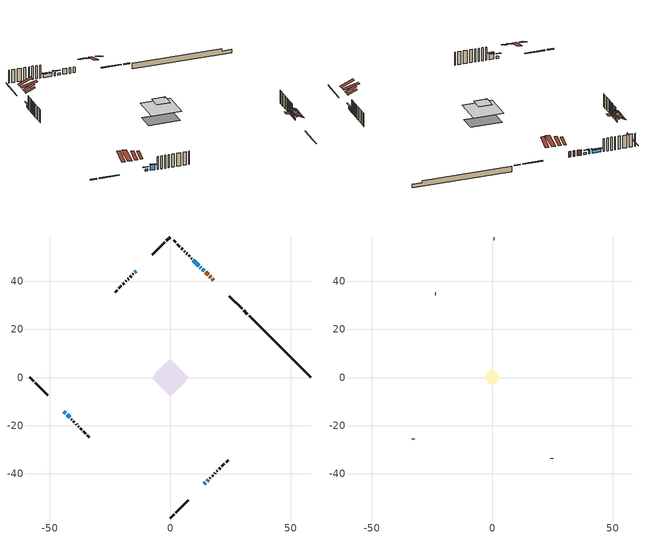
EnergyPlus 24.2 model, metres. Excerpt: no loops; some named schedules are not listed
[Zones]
conditioned space
 floor adiabatic (AdiabaticFloorConstruction): -7.77,0 0,7.77 7.77,0 0,-7.77 z3.2
 floor foundation (Slab1 construction): -6.41,1.77 -1.77,6.41 6.41,-1.77 1.77,-6.41 z-1.3
 wall outside (RimJoist1 construction): 0,-58.4 1.57,-56.83 / -58.4,0 -56.83,-1.57 / 0,58.4 -1.57,56.83 / 32.1,26.3 30.53,27.87 z0.76:1.06
 wall outside (RimJoist2 construction): 2.23,-56.18 7.47,-50.93 / -56.18,-2.23 -50.93,-7.47 / -2.23,56.18 -7.47,50.93 / 29.87,28.53 24.63,33.78 z0.76:1.06
 wall outside (AdiabaticWallConstruction 1): 17.9,40.51 17.45,40.95 / 16.8,41.61 16.42,41.99 / 15.76,42.64 14.73,43.67 z0.76:2.79
 wall outside (AdiabaticWallConstruction): 14.08,44.33 13.39,45.01 / -44.2,-14.2 -43.52,-14.89 z0.76:1.52; -14.2,44.2 -14.67,43.73 z0.76:1.42; -42.86,-15.54 -41.78,-16.62 z0.76:2.79; 12.74,45.67 12.52,45.88 / 11.86,46.54 9.63,48.77 z0.76:1.98; 14.2,-44.2 14.64,-43.77 z0.76:1.68; 15.29,-43.11 15.83,-42.57 z0.76:1.88
 wall outside (Wall1 construction): 16.49,-41.92 16.7,-41.7 / -41.13,-17.28 -40.91,-17.49 / -15.33,43.07 -15.54,42.86 / 8.98,49.43 8.76,49.64 z0.76:5.64
 wall outside (Wall2 construction): 17.36,-41.04 17.81,-40.59 / -40.25,-18.15 -39.8,-18.6 / -16.2,42.2 -16.65,41.75 / 8.11,50.3 7.66,50.75 z0.76:5.64
 wall outside (Wall3 construction): 18.47,-39.94 18.75,-39.65 / -39.15,-19.26 -38.86,-19.54 / -17.31,41.1 -17.59,40.81 / 7,51.4 6.71,51.69 z0.76:5.64
 wall outside (Wall4 construction): 19.41,-38.99 19.63,-38.77 / -38.2,-20.2 -37.98,-20.42 / -18.25,40.15 -18.47,39.93 / 6.06,52.35 5.83,52.57 z0.76:5.64
 wall outside (Wall5 construction): 20.29,-38.12 20.85,-37.55 / -37.32,-21.08 -36.76,-21.64 / -19.13,39.27 -19.7,38.71 / 5.18,53.23 4.61,53.79 z0.76:5.64
 wall outside (Wall6 construction): 21.51,-36.89 22.55,-35.85 / -36.1,-22.3 -35.06,-23.34 / -20.35,38.05 -21.39,37.01 / 3.95,54.45 2.92,55.49 z0.76:5.64
 wall outside (Wall7 construction): 23.21,-35.2 24.02,-34.38 / -34.41,-24 -33.59,-24.81 / -22.05,36.36 -22.87,35.54 / 2.26,56.14 1.44,56.96 z0.76:5.64
 wall foundation (FoundationWall1 construction): 32.76,25.65,-1.3 32.76,25.65,0.76 55.84,2.56,0.76 55.84,2.56,-0.05 58.4,0,-0.05 58.4,0,-1.3
 window (WindowConstruction): 14.08,44.33 13.39,45.01 z0.76:1.52
 window (WindowConstruction 1): -44.2,-14.2 -43.52,-14.89 z0.76:1.52
 window (WindowConstruction 2): -14.2,44.2 -14.67,43.73 z0.76:1.42
 window (WindowConstruction 3): -42.86,-15.54 -41.78,-16.62 z0.76:2.79
 window (WindowConstruction 6): 12.74,45.67 12.52,45.88 z0.76:1.98
 window (WindowConstruction 7): 14.2,-44.2 14.64,-43.77 z0.76:1.67
 window (WindowConstruction 4): 11.86,46.54 9.63,48.77 z0.76:1.98
 window (WindowConstruction 5): 15.29,-43.11 15.83,-42.57 z0.76:1.88
 door (Door): 17.9,40.51 17.45,40.95 z0.76:2.79
 door (Door 1): 16.79,41.61 16.42,41.99 z0.76:2.79
 door (Door 2): 15.76,42.64 14.73,43.67 z0.76:2.79
 ceiling adiabatic (AdiabaticFloorConstruction): 0,-7.77 7.77,0 0,7.77 -7.77,0 z3.2
 roof outside (Roof4 construction): 12.22,-46.19,5.64 9.4,-43.37,7.29 8.64,-44.14,7.29 11.45,-46.95,5.64; -46.19,-12.22,5.64 -43.37,-9.4,7.29 -44.14,-8.64,7.29 -46.95,-11.45,5.64; -12.22,46.19,5.64 -9.4,43.37,7.29 -8.64,44.14,7.29 -11.45,46.95,5.64; 19.88,38.52,5.64 17.07,35.71,7.29 17.83,34.95,7.29 20.64,37.76,5.64
 roof outside (Roof5 construction): 13.55,-44.86,5.64 11.06,-42.37,7.1 10.39,-43.04,7.1 12.87,-45.53,5.64; -44.86,-13.55,5.64 -42.37,-11.06,7.1 -43.04,-10.39,7.1 -45.53,-12.87,5.64; -13.55,44.86,5.64 -11.06,42.37,7.1 -10.39,43.04,7.1 -12.87,45.53,5.64; 18.55,39.85,5.64 16.06,37.36,7.1 16.74,36.69,7.1 19.23,39.18,5.64
attic - vented
 floor to conditioned space (Floor1 construction Reversed): -3.54,0 0,3.54 3.54,0 0,-3.54 z5.64
 floor to conditioned space (Floor2 construction Reversed): -2.64,0 0,2.64 2.64,0 0,-2.64 z5.64
 floor to conditioned space (Floor3 construction Reversed): -3.39,0 0,3.39 3.39,0 0,-3.39 z5.64
 wall outside (Wall8 construction): 24.68,-33.72 24.81,-33.59 / -32.93,-25.47 -32.8,-25.6 / -23.52,34.88 -23.65,34.75 / 0.78,57.62 0.66,57.75 z0.76:5.64
 roof outside (Roof1 construction): 9.05,-49.35,5.64 5.65,-45.95,7.64 4.73,-46.87,7.64 8.13,-50.28,5.64; -49.35,-9.05,5.64 -45.95,-5.65,7.64 -46.87,-4.73,7.64 -50.28,-8.13,5.64; -9.05,49.35,5.64 -5.65,45.95,7.64 -4.73,46.87,7.64 -8.13,50.28,5.64; 23.05,35.35,5.64 19.65,31.95,7.64 20.57,31.03,7.64 23.97,34.43,5.64
 roof outside (Roof2 construction): 10.8,-47.61,5.64 6.56,-43.37,7.13 5.47,-44.46,7.13 9.71,-48.7,5.64; -47.61,-10.8,5.64 -43.37,-6.56,7.13 -44.46,-5.47,7.13 -48.7,-9.71,5.64; -10.8,47.61,5.64 -6.56,43.37,7.13 -5.47,44.46,7.13 -9.71,48.7,5.64; 21.3,37.1,5.64 17.07,32.87,7.13 18.16,31.78,7.13 22.39,36.01,5.64
shading: 12.75,45.66 14.72,43.68 14.93,43.9 12.96,45.87 z2.43; -42.87,-15.53 -44.84,-13.56 -45.06,-13.77 -43.08,-15.74 z2.43; -15.32,43.09 -13.56,44.84 -13.77,45.06 -15.53,43.3 z2.33; -41.57,-16.83 -43.07,-15.33 -43.5,-15.76 -42,-17.26 z3.09; 12.09,46.31 13.17,45.24 13.38,45.45 12.3,46.53 z2.59; 15.28,-43.12 13.56,-44.84 13.77,-45.06 15.49,-43.34 z2.59; 9.42,48.98 12.07,46.33 12.29,46.54 9.63,49.19 z2.28; 16.26,-42.14 14.86,-43.54 15.07,-43.75 16.47,-42.35 z2.49
[Building]
Building 1: Terrain=Suburbs
[Site:Location]
Yarmouth AP_NS: Latitude {deg}=43.83; Longitude {deg}=-66.09; Time Zone {hr}=-4; Elevation {m}=43; Keep Site Location Information=Yes
[Site:GroundTemperature:Shallow]
4.08235, 2.59375, 2.47453, 3.18095, 6.01682, 8.83948, 11.2866, 12.8368, 12.9685, 11.7076, 9.32295, 6.58688
[Site:WaterMainsTemperature]
Calculation Method=Schedule; Temperature Schedule=mains temperature schedule
[Material] Roughness=Rough; Thermal Absorptance=0.9
Name | Thickness {m} | Conductivity {W/m-K} | Density {kg/m3} | Specific Heat {J/kg-K} | Solar Absorptance | Visible Absorptance
asphalt or fiberglass shingles | 0.00635 | 0.162714 | 1121.4 | 1465.45 | 0.4 | 0.4
ceiling loosefill ins | 0.0846667 | 0.0480833 | 16.02 | 1046.75 | 0.7 | 0.7
ceiling loosefill ins 1 | 0.254 | 0.0480833 | 16.02 | 1046.75 | 0.7 | 0.7
ceiling stud and cavity | 0.1397 | 0.0937792 | 65.682 | 1177.47 | 0.7 | 0.7
ceiling stud and cavity 1 | 0.1397 | 0.100938 | 65.682 | 1177.47 | 0.7 | 0.7
ceiling stud and cavity 2 | 0.1397 | 0.367297 | 65.682 | 1177.47 | 0.7 | 0.7
concrete 4.0 in. | 0.1016 | 1.803125 | 2242.8 | 837.4 | 0.7 | 0.7
concrete 8.0 in. | 0.2032 | 1.803125 | 2242.8 | 837.4 | 0.7 | 0.7
door material | 0.04445 | 0.188738 | 512.64 | 1214.23 | 0.7 | 0.7
door material 1 | 0.04445 | 0.053851 | 512.64 | 1214.23 | 0.7 | 0.7
door material 2 | 0.04445 | 0.20624 | 512.64 | 1214.23 | 0.7 | 0.7
floor covering | 0.0127 | 0.0433444 | 54.468 | 1339.84 | 0.6 | 0.6
floor rigid ins; wall rigid ins 1 | 0.512978 | 0.029427 | 32.04 | 1214.23 | 0.7 | 0.7
floor stud and cavity | 0.1397 | 1.75129 | 37.0049 | 1207.88 | 0.7 | 0.7
furniture material conditioned space 1 | 0.1524 | 0.115458 | 640.8 | 1214.23 | 0.6 | 0.6
gypsum board | 0.0127 | 0.160291 | 801 | 837.4 | 0.6 | 0.6
osb sheathing 0.5 in. | 0.0127 | 0.115458 | 512.64 | 1214.23 | 0.7 | 0.7
osb sheathing 0.75 in. | 0.01905 | 0.115458 | 512.64 | 1214.23 | 0.7 | 0.7
osb sheathing 2.0 in. | 0.0508 | 0.115458 | 512.64 | 1214.23 | 0.7 | 0.7
rim joist stud and cavity | 0.0508 | 0.126838 | 50.32683 | 1063.81 | 0.6 | 0.6
rim joist stud and cavity 1 | 0.0508 | 0.433314 | 125.044 | 1163.47 | 0.6 | 0.6
roof stud and cavity | 0.2032 | 0.11639 | 78.34581 | 1123.46 | 0.7 | 0.7
roof stud and cavity 1 | 0.2032 | 0.122571 | 78.34581 | 1123.46 | 0.7 | 0.7
wall rigid ins | 0.051816 | 0.029427 | 32.04 | 1214.23 | 0.7 | 0.7
wall stud and cavity | 0.1397 | 0.404804 | 139.0536 | 1170.24 | 0.7 | 0.7
wall stud and cavity 1 | 0.1397 | 0.086614 | 139.0536 | 1170.24 | 0.7 | 0.7
wall stud and cavity 2 | 0.1397 | 0.0994217 | 139.0536 | 1170.24 | 0.7 | 0.7
wall stud and cavity 3 | 0.1397 | 0.369029 | 139.0536 | 1170.24 | 0.7 | 0.7
wall stud and cavity 4 | 0.1397 | 0.0787868 | 139.0536 | 1170.24 | 0.7 | 0.7
wall stud and cavity 5 | 0.1397 | 0.177891 | 139.0536 | 1170.24 | 0.7 | 0.7
wall stud and cavity 6 | 0.1397 | 0.0957038 | 139.0536 | 1170.24 | 0.7 | 0.7
wall stud and cavity 7 | 0.0889 | 6.1454 | 50.32683 | 1063.81 | 0.6 | 0.6
wall stud and cavity 8 | 0.0889 | 0.380278 | 52.3479 | 1209.89 | 0.7 | 0.7
wall stud and cavity 9 | 0.0889 | 0.391764 | 83.0341 | 1211.67 | 0.7 | 0.7
wood siding | 0.0254 | 0.102417 | 544.68 | 1172.36 | 0.4 | 0.4
wood siding 1 | 0.00254 | 0.102417 | 544.68 | 1172.36 | 0.4 | 0.4
wood siding 2; wood siding 3; wood siding 4 | 0.0254 | 0.102417 | 544.68 | 1172.36 | 0.7 | 0.7
[WindowMaterial:SimpleGlazingSystem]
Name | U-Factor {W/m2-K} | Solar Heat Gain Coefficient
WindowMaterial | 2.77484 | 0.54
WindowMaterial 1 | 2.76291 | 0.48
WindowMaterial 2 | 2.82878 | 0.58
WindowMaterial 3 | 2.78279 | 0.68
WindowMaterial 4 | 2.77711 | 0.55
WindowMaterial 5 | 3.063281 | 0.53
WindowMaterial 6 | 3.0383 | 0.46
[Construction]
AdiabaticFloorConstruction: floor stud and cavity, floor rigid ins, osb sheathing 0.75 in., floor covering
AdiabaticWallConstruction: wood siding 3, wall rigid ins 1, wall stud and cavity 8, gypsum board
AdiabaticWallConstruction 1: wood siding 4, wall rigid ins 1, wall stud and cavity 8, gypsum board
Door: door material
Door 1: door material 1
Door 2: door material 2
Floor1 construction Reversed: gypsum board, ceiling stud and cavity, ceiling loosefill ins
Floor2 construction Reversed: gypsum board, ceiling stud and cavity 1, ceiling loosefill ins
Floor3 construction Reversed: gypsum board, ceiling stud and cavity 2, ceiling loosefill ins 1
FoundationWall1 construction: concrete 8.0 in.
furniture construction conditioned space 1: furniture material conditioned space 1
PartitionWallConstruction: gypsum board, wall stud and cavity 9, gypsum board
RimJoist1 construction: wood siding 2, rim joist stud and cavity
RimJoist2 construction: wood siding 2, osb sheathing 2.0 in., rim joist stud and cavity 1
Roof1 construction; Roof2 construction: asphalt or fiberglass shingles
Roof4 construction: asphalt or fiberglass shingles, osb sheathing 0.75 in., roof stud and cavity, gypsum board
Roof5 construction: asphalt or fiberglass shingles, osb sheathing 0.75 in., roof stud and cavity 1, gypsum board
Slab1 construction: concrete 4.0 in.
Wall1 construction: wood siding, osb sheathing 0.5 in., wall stud and cavity, gypsum board
Wall2 construction: wood siding, osb sheathing 0.5 in., wall stud and cavity 1, gypsum board
Wall3 construction: wood siding, osb sheathing 0.5 in., wall stud and cavity 2, gypsum board
Wall4 construction: wood siding, osb sheathing 0.5 in., wall stud and cavity 3, gypsum board
Wall5 construction: wood siding, osb sheathing 0.5 in., wall stud and cavity 4, gypsum board
Wall6 construction: wood siding, wall rigid ins, osb sheathing 0.5 in., wall stud and cavity 5, gypsum board
Wall7 construction: wood siding, osb sheathing 0.5 in., wall stud and cavity 6, gypsum board
Wall8 construction: wood siding 1, wall stud and cavity 7
WindowConstruction; WindowConstruction 1: WindowMaterial
WindowConstruction 2: WindowMaterial 1
WindowConstruction 3: WindowMaterial 2
WindowConstruction 4: WindowMaterial 3
WindowConstruction 5: WindowMaterial 4
WindowConstruction 6: WindowMaterial 5
WindowConstruction 7: WindowMaterial 6
[Zone] Multiplier=1; Part of Total Floor Area=Yes
Name | Volume {m3}
attic - vented | 25.7609
conditioned space | 414.9
[Space]
Name | Zone | Volume {m3}
attic - vented 1 | attic - vented | 25.7609
conditioned space 1 | conditioned space | 414.9
[ZoneInfiltration:EffectiveLeakageArea]
infil attic - vented 1: Zone or Space=attic - vented 1; Schedule=Always On Discrete; Effective Air Leakage Area {cm2}=2256.36; Stack Coefficient=0.000478534; Wind Coefficient=1.47801e-05
[ZoneMixing]
whole house fan mix: Zone or Space=attic - vented; Schedule=Always On Continuous; Design Flow Rate Calculation Method=Flow/Zone; Design Flow Rate {m3/s}=0; Source Zone or Space=conditioned space
[SurfaceProperty:ExposedFoundationPerimeter]
Slab1: Exposed Perimeter Calculation Method=TotalExposedPerimeter; Total Exposed Perimeter {m}=36.271
[InternalMass] Zone or ZoneList=conditioned space; Space or SpaceList=conditioned space 1
Name | Construction | Surface Area {m2}
furniture mass conditioned space 1 | furniture construction conditioned space 1 | 78.6402
partition wall mass | PartitionWallConstruction | 196.6
[Lights]
interior lighting: Zone or ZoneList or Space or SpaceList=conditioned space 1; Schedule=interior lighting schedule; Design Level Calculation Method=LightingLevel; Lighting Level {W}=343.2; Return Air Fraction=0; Fraction Radiant=0.6; Fraction Visible=0.2; Fraction Replaceable=1
[People]
occupants: Zone or ZoneList or Space or SpaceList=conditioned space 1; Number of People Schedule=occupants schedule; Number of People Calculation Method=People; Number of People=3; Fraction Radiant=0.314171; Sensible Heat Fraction=0.56303; Activity Level Schedule=occupants activity schedule; Carbon Dioxide Generation Rate {m3/s-W}=0; Enable ASHRAE 55 Comfort Warnings=No; Mean Radiant Temperature Calculation Type=EnclosureAveraged
[ElectricEquipment] Zone or ZoneList or Space or SpaceList=conditioned space 1; Design Level Calculation Method=EquipmentLevel
Name | Schedule | Design Level {W} | Fraction Latent | Fraction Radiant | Fraction Lost
clothes dryer | clothes dryer schedule | 140.772 | 0.015 | 0.081 | 0.85
clothes washer | clothes washer schedule | 32.1985 | 0.03 | 0.162 | 0.7
cooking range | cooking range schedule | 215.147 | 0.08 | 0.432 | 0.2
dishwasher | dishwasher schedule | 66.8632 | 0.3 | 0.18 | 0.4
fridge | fridge schedule | 72.9452 | 0 | 0.6 | 0
mech vent bath fan 0 | mech vent bath fan 0 schedule | 50.2 | 0 | 0 | 1
mech vent house fan | mech vent house fan schedule | 0 | 0 | 0 | 1
mech vent house fan cfis | mech vent house fan cfis schedule | 0 | 0 | 0 | 0
mech vent range fan 0 | mech vent range fan 0 schedule | 57 | 0 | 0 | 1
misc plug loads | misc plug loads schedule | 494.7 | 0.045 | 0.513 | 0.1
whole house fan | Always On Discrete | 0 | 0 | 0 | 1
[OtherEquipment] Zone or ZoneList or Space or SpaceList=conditioned space 1; Design Level Calculation Method=EquipmentLevel
Name | Fuel Type | Schedule | Design Level {W} | Fraction Latent | Fraction Radiant | Fraction Lost
clothes dryer 1 | Electricity | clothes dryer schedule | 0 | 0.015 | 0.081 | 0.85
cooking range 1 | Electricity | cooking range schedule | 0 | 0.08 | 0.432 | 0.2
general water use latent | None | general water use schedule | 62.594 | 1 | 0 | 0
general water use sensible | None | general water use schedule | -61.6891 | 0 | 0.6 | 0
mech vent house fan latent load | None | Always On Discrete | 0 | 1 | 0 | 0
mech vent house fan sensible load | None | Always On Discrete | 0 | 0 | 0 | 0
water heater energy adjustment1 | FuelOilNo2 | Always On Discrete | 0.01 | 0 | 0 | 1
[ZoneInfiltration:DesignFlowRate] Zone or ZoneList or Space or SpaceList=conditioned space 1; Schedule=Always On Discrete; Design Flow Rate Calculation Method=Flow/Zone; Design Flow Rate {m3/s}=0
infil flow; natural vent flow; whole house fan flow
[Foundation:Kiva]
Foundation Kiva 1: Initial Indoor Air Temperature {C}=18; Wall Height Above Grade {m}=0.759988; Wall Depth Below Slab {m}=0.2032
[Foundation:Kiva:Settings]
Soil Conductivity {W/m-K}=0.849921; Soil Density {kg/m3}=1842.3; Soil Specific Heat {J/kg-K}=418.7; Ground Solar Absorptivity=0.9; Ground Thermal Absorptivity=0.9; Ground Surface Roughness {m}=0.03; Far-Field Width {m}=40; Deep-Ground Boundary Condition=ZeroFlux; Deep-Ground Depth {m}=40; Minimum Cell Dimension {m}=0.2; Maximum Cell Growth Coefficient=3; Simulation Timestep=Timestep
[Exterior:Lights]
exterior lighting: Schedule=exterior lighting schedule; Design Level {W}=75.6
[Schedule:Constant]
Name | Hourly Value
Always On Continuous; mech vent house fan schedule; mech vent house fan cfis schedule; Always On Discrete | 1
occupants activity schedule | 117.228
fridge schedule | 0
[Schedule:Week:Daily]
interior lighting schedule Week Rule - Jan1-Jan27: interior lighting schedule day, interior lighting schedule day, interior lighting schedule day, interior lighting schedule day, interior lighting schedule day, interior lighting schedule day, interior lighting schedule day, interior lighting schedule default day, interior lighting schedule default day, interior lighting schedule default day, interior lighting schedule default day, interior lighting schedule default day
interior lighting schedule Week Rule - Jan28-Feb3: interior lighting schedule day, interior lighting schedule day, interior lighting schedule day, interior lighting schedule day, interior lighting schedule day 1, interior lighting schedule day 1, interior lighting schedule day 1, interior lighting schedule default day, interior lighting schedule default day, interior lighting schedule default day, interior lighting schedule default day, interior lighting schedule default day
interior lighting schedule Week Rule - Feb4-Feb24: interior lighting schedule day 1, interior lighting schedule day 1, interior lighting schedule day 1, interior lighting schedule day 1, interior lighting schedule day 1, interior lighting schedule day 1, interior lighting schedule day 1, interior lighting schedule default day, interior lighting schedule default day, interior lighting schedule default day, interior lighting schedule default day, interior lighting schedule default day
interior lighting schedule Week Rule - Feb25-Mar3: interior lighting schedule day 1, interior lighting schedule day 1, interior lighting schedule day 1, interior lighting schedule day 1, interior lighting schedule day 2, interior lighting schedule day 2, interior lighting schedule day 2, interior lighting schedule default day, interior lighting schedule default day, interior lighting schedule default day, interior lighting schedule default day, interior lighting schedule default day
interior lighting schedule Week Rule - Mar4-Mar31: interior lighting schedule day 2, interior lighting schedule day 2, interior lighting schedule day 2, interior lighting schedule day 2, interior lighting schedule day 2, interior lighting schedule day 2, interior lighting schedule day 2, interior lighting schedule default day, interior lighting schedule default day, interior lighting schedule default day, interior lighting schedule default day, interior lighting schedule default day
interior lighting schedule Week Rule - Apr1-Apr28: interior lighting schedule day 3, interior lighting schedule day 3, interior lighting schedule day 3, interior lighting schedule day 3, interior lighting schedule day 3, interior lighting schedule day 3, interior lighting schedule day 3, interior lighting schedule default day, interior lighting schedule default day, interior lighting schedule default day, interior lighting schedule default day, interior lighting schedule default day
interior lighting schedule Week Rule - Apr29-May5: interior lighting schedule day 3, interior lighting schedule day 3, interior lighting schedule day 4, interior lighting schedule day 4, interior lighting schedule day 4, interior lighting schedule day 4, interior lighting schedule day 4, interior lighting schedule default day, interior lighting schedule default day, interior lighting schedule default day, interior lighting schedule default day, interior lighting schedule default day
interior lighting schedule Week Rule - May6-May26: interior lighting schedule day 4, interior lighting schedule day 4, interior lighting schedule day 4, interior lighting schedule day 4, interior lighting schedule day 4, interior lighting schedule day 4, interior lighting schedule day 4, interior lighting schedule default day, interior lighting schedule default day, interior lighting schedule default day, interior lighting schedule default day, interior lighting schedule default day
interior lighting schedule Week Rule - May27-Jun2: interior lighting schedule day 4, interior lighting schedule day 4, interior lighting schedule day 4, interior lighting schedule day 4, interior lighting schedule day 4, interior lighting schedule day 5, interior lighting schedule day 5, interior lighting schedule default day, interior lighting schedule default day, interior lighting schedule default day, interior lighting schedule default day, interior lighting schedule default day
interior lighting schedule Week Rule - Jun3-Jun30: interior lighting schedule day 5, interior lighting schedule day 5, interior lighting schedule day 5, interior lighting schedule day 5, interior lighting schedule day 5, interior lighting schedule day 5, interior lighting schedule day 5, interior lighting schedule default day, interior lighting schedule default day, interior lighting schedule default day, interior lighting schedule default day, interior lighting schedule default day
interior lighting schedule Week Rule - Jul1-Jul28: interior lighting schedule day 6, interior lighting schedule day 6, interior lighting schedule day 6, interior lighting schedule day 6, interior lighting schedule day 6, interior lighting schedule day 6, interior lighting schedule day 6, interior lighting schedule default day, interior lighting schedule default day, interior lighting schedule default day, interior lighting schedule default day, interior lighting schedule default day
interior lighting schedule Week Rule - Jul29-Aug4: interior lighting schedule day 6, interior lighting schedule day 6, interior lighting schedule day 6, interior lighting schedule day 7, interior lighting schedule day 7, interior lighting schedule day 7, interior lighting schedule day 7, interior lighting schedule default day, interior lighting schedule default day, interior lighting schedule default day, interior lighting schedule default day, interior lighting schedule default day
interior lighting schedule Week Rule - Aug5-Aug25: interior lighting schedule day 7, interior lighting schedule day 7, interior lighting schedule day 7, interior lighting schedule day 7, interior lighting schedule day 7, interior lighting schedule day 7, interior lighting schedule day 7, interior lighting schedule default day, interior lighting schedule default day, interior lighting schedule default day, interior lighting schedule default day, interior lighting schedule default day
interior lighting schedule Week Rule - Aug26-Sep1: interior lighting schedule day 7, interior lighting schedule day 7, interior lighting schedule day 7, interior lighting schedule day 7, interior lighting schedule day 7, interior lighting schedule day 7, interior lighting schedule day 8, interior lighting schedule default day, interior lighting schedule default day, interior lighting schedule default day, interior lighting schedule default day, interior lighting schedule default day
interior lighting schedule Week Rule - Sep2-Sep29: interior lighting schedule day 8, interior lighting schedule day 8, interior lighting schedule day 8, interior lighting schedule day 8, interior lighting schedule day 8, interior lighting schedule day 8, interior lighting schedule day 8, interior lighting schedule default day, interior lighting schedule default day, interior lighting schedule default day, interior lighting schedule default day, interior lighting schedule default day
interior lighting schedule Week Rule - Sep30-Oct6: interior lighting schedule day 8, interior lighting schedule day 9, interior lighting schedule day 9, interior lighting schedule day 9, interior lighting schedule day 9, interior lighting schedule day 9, interior lighting schedule day 9, interior lighting schedule default day, interior lighting schedule default day, interior lighting schedule default day, interior lighting schedule default day, interior lighting schedule default day
interior lighting schedule Week Rule - Oct7-Oct27: interior lighting schedule day 9, interior lighting schedule day 9, interior lighting schedule day 9, interior lighting schedule day 9, interior lighting schedule day 9, interior lighting schedule day 9, interior lighting schedule day 9, interior lighting schedule default day, interior lighting schedule default day, interior lighting schedule default day, interior lighting schedule default day, interior lighting schedule default day
interior lighting schedule Week Rule - Oct28-Nov3: interior lighting schedule day 9, interior lighting schedule day 9, interior lighting schedule day 9, interior lighting schedule day 9, interior lighting schedule day 10, interior lighting schedule day 10, interior lighting schedule day 10, interior lighting schedule default day, interior lighting schedule default day, interior lighting schedule default day, interior lighting schedule default day, interior lighting schedule default day
interior lighting schedule Week Rule - Nov4-Nov24: interior lighting schedule day 10, interior lighting schedule day 10, interior lighting schedule day 10, interior lighting schedule day 10, interior lighting schedule day 10, interior lighting schedule day 10, interior lighting schedule day 10, interior lighting schedule default day, interior lighting schedule default day, interior lighting schedule default day, interior lighting schedule default day, interior lighting schedule default day
interior lighting schedule Week Rule - Nov25-Dec1: interior lighting schedule day 10, interior lighting schedule day 10, interior lighting schedule day 10, interior lighting schedule day 10, interior lighting schedule day 10, interior lighting schedule day 10, interior lighting schedule day 11, interior lighting schedule default day, interior lighting schedule default day, interior lighting schedule default day, interior lighting schedule default day, interior lighting schedule default day
interior lighting schedule Week Rule - Dec2-Dec31: interior lighting schedule day 11, interior lighting schedule day 11, interior lighting schedule day 11, interior lighting schedule day 11, interior lighting schedule day 11, interior lighting schedule day 11, interior lighting schedule day 11, interior lighting schedule default day, interior lighting schedule default day, interior lighting schedule default day, interior lighting schedule default day, interior lighting schedule default day
occupants schedule Week Rule - Jan1-Dec31: occupants schedule day, occupants schedule day, occupants schedule day, occupants schedule day, occupants schedule day, occupants schedule day, occupants schedule day, occupants schedule default day, occupants schedule default day, occupants schedule default day, occupants schedule default day, occupants schedule default day
clothes dryer schedule Week Rule - Jan1-Dec31: clothes dryer schedule day, clothes dryer schedule day, clothes dryer schedule day, clothes dryer schedule day, clothes dryer schedule day, clothes dryer schedule day, clothes dryer schedule day, clothes dryer schedule default day, clothes dryer schedule default day, clothes dryer schedule default day, clothes dryer schedule default day, clothes dryer schedule default day
clothes washer schedule Week Rule - Jan1-Dec31: clothes washer schedule day, clothes washer schedule day, clothes washer schedule day, clothes washer schedule day, clothes washer schedule day, clothes washer schedule day, clothes washer schedule day, clothes washer schedule default day, clothes washer schedule default day, clothes washer schedule default day, clothes washer schedule default day, clothes washer schedule default day
cooking range schedule Week Rule - Jan1-Dec31: cooking range schedule day, cooking range schedule day, cooking range schedule day, cooking range schedule day, cooking range schedule day, cooking range schedule day, cooking range schedule day, cooking range schedule default day, cooking range schedule default day, cooking range schedule default day, cooking range schedule default day, cooking range schedule default day
dishwasher schedule Week Rule - Jan1-Dec31: dishwasher schedule day, dishwasher schedule day, dishwasher schedule day, dishwasher schedule day, dishwasher schedule day, dishwasher schedule day, dishwasher schedule day, dishwasher schedule default day, dishwasher schedule default day, dishwasher schedule default day, dishwasher schedule default day, dishwasher schedule default day
mech vent bath fan 0 schedule Week Rule - Jan1-Dec31: mech vent bath fan 0 schedule day, mech vent bath fan 0 schedule day, mech vent bath fan 0 schedule day, mech vent bath fan 0 schedule day, mech vent bath fan 0 schedule day, mech vent bath fan 0 schedule day, mech vent bath fan 0 schedule day, mech vent bath fan 0 schedule default day, mech vent bath fan 0 schedule default day, mech vent bath fan 0 schedule default day, mech vent bath fan 0 schedule default day, mech vent bath fan 0 schedule default day
mech vent range fan 0 schedule Week Rule - Jan1-Dec31: mech vent range fan 0 schedule day, mech vent range fan 0 schedule day, mech vent range fan 0 schedule day, mech vent range fan 0 schedule day, mech vent range fan 0 schedule day, mech vent range fan 0 schedule day, mech vent range fan 0 schedule day, mech vent range fan 0 schedule default day, mech vent range fan 0 schedule default day, mech vent range fan 0 schedule default day, mech vent range fan 0 schedule default day, mech vent range fan 0 schedule default day
misc plug loads schedule Week Rule - Jan1-Dec31: misc plug loads schedule day, misc plug loads schedule day, misc plug loads schedule day, misc plug loads schedule day, misc plug loads schedule day, misc plug loads schedule day, misc plug loads schedule day, misc plug loads schedule default day, misc plug loads schedule default day, misc plug loads schedule default day, misc plug loads schedule default day, misc plug loads schedule default day
general water use schedule Week Rule - Jan1-Dec31: general water use schedule day, general water use schedule day, general water use schedule day, general water use schedule day, general water use schedule day, general water use schedule day, general water use schedule day, general water use schedule default day, general water use schedule default day, general water use schedule default day, general water use schedule default day, general water use schedule default day
exterior lighting schedule Week Rule - Jan1-Jan27: exterior lighting schedule day, exterior lighting schedule day, exterior lighting schedule day, exterior lighting schedule day, exterior lighting schedule day, exterior lighting schedule day, exterior lighting schedule day, exterior lighting schedule default day, exterior lighting schedule default day, exterior lighting schedule default day, exterior lighting schedule default day, exterior lighting schedule default day
exterior lighting schedule Week Rule - Jan28-Feb3: exterior lighting schedule day, exterior lighting schedule day, exterior lighting schedule day, exterior lighting schedule day, exterior lighting schedule day 1, exterior lighting schedule day 1, exterior lighting schedule day 1, exterior lighting schedule default day, exterior lighting schedule default day, exterior lighting schedule default day, exterior lighting schedule default day, exterior lighting schedule default day
exterior lighting schedule Week Rule - Feb4-Feb24: exterior lighting schedule day 1, exterior lighting schedule day 1, exterior lighting schedule day 1, exterior lighting schedule day 1, exterior lighting schedule day 1, exterior lighting schedule day 1, exterior lighting schedule day 1, exterior lighting schedule default day, exterior lighting schedule default day, exterior lighting schedule default day, exterior lighting schedule default day, exterior lighting schedule default day
exterior lighting schedule Week Rule - Feb25-Mar3: exterior lighting schedule day 1, exterior lighting schedule day 1, exterior lighting schedule day 1, exterior lighting schedule day 1, exterior lighting schedule day 2, exterior lighting schedule day 2, exterior lighting schedule day 2, exterior lighting schedule default day, exterior lighting schedule default day, exterior lighting schedule default day, exterior lighting schedule default day, exterior lighting schedule default day
exterior lighting schedule Week Rule - Mar4-Mar31: exterior lighting schedule day 2, exterior lighting schedule day 2, exterior lighting schedule day 2, exterior lighting schedule day 2, exterior lighting schedule day 2, exterior lighting schedule day 2, exterior lighting schedule day 2, exterior lighting schedule default day, exterior lighting schedule default day, exterior lighting schedule default day, exterior lighting schedule default day, exterior lighting schedule default day
exterior lighting schedule Week Rule - Apr1-Apr28: exterior lighting schedule day 3, exterior lighting schedule day 3, exterior lighting schedule day 3, exterior lighting schedule day 3, exterior lighting schedule day 3, exterior lighting schedule day 3, exterior lighting schedule day 3, exterior lighting schedule default day, exterior lighting schedule default day, exterior lighting schedule default day, exterior lighting schedule default day, exterior lighting schedule default day
exterior lighting schedule Week Rule - Apr29-May5: exterior lighting schedule day 3, exterior lighting schedule day 3, exterior lighting schedule day 4, exterior lighting schedule day 4, exterior lighting schedule day 4, exterior lighting schedule day 4, exterior lighting schedule day 4, exterior lighting schedule default day, exterior lighting schedule default day, exterior lighting schedule default day, exterior lighting schedule default day, exterior lighting schedule default day
exterior lighting schedule Week Rule - May6-May26: exterior lighting schedule day 4, exterior lighting schedule day 4, exterior lighting schedule day 4, exterior lighting schedule day 4, exterior lighting schedule day 4, exterior lighting schedule day 4, exterior lighting schedule day 4, exterior lighting schedule default day, exterior lighting schedule default day, exterior lighting schedule default day, exterior lighting schedule default day, exterior lighting schedule default day
exterior lighting schedule Week Rule - May27-Jun2: exterior lighting schedule day 4, exterior lighting schedule day 4, exterior lighting schedule day 4, exterior lighting schedule day 4, exterior lighting schedule day 4, exterior lighting schedule day 5, exterior lighting schedule day 5, exterior lighting schedule default day, exterior lighting schedule default day, exterior lighting schedule default day, exterior lighting schedule default day, exterior lighting schedule default day
[Schedule:Year]
interior lighting schedule: interior lighting schedule Week Rule - Jan1-Jan27, 1, 1, 1, 27, interior lighting schedule Week Rule - Jan28-Feb3, 1, 28, 2, 3, interior lighting schedule Week Rule - Feb4-Feb24, 2, 4, 2, 24, interior lighting schedule Week Rule - Feb25-Mar3, 2, 25, 3, 3, interior lighting schedule Week Rule - Mar4-Mar31, 3, 4, 3, 31, interior lighting schedule Week Rule - Apr1-Apr28, 4, 1, 4, 28, interior lighting schedule Week Rule - Apr29-May5, 4, 29, 5, 5, interior lighting schedule Week Rule - May6-May26, 5, 6, 5, 26, interior lighting schedule Week Rule - May27-Jun2, 5, 27, 6, 2, interior lighting schedule Week Rule - Jun3-Jun30, 6, 3, 6, 30, interior lighting schedule Week Rule - Jul1-Jul28, 7, 1, 7, 28, interior lighting schedule Week Rule - Jul29-Aug4, 7, 29, 8, 4, interior lighting schedule Week Rule - Aug5-Aug25, 8, 5, 8, 25, interior lighting schedule Week Rule - Aug26-Sep1, 8, 26, 9, 1, interior lighting schedule Week Rule - Sep2-Sep29, 9, 2, 9, 29, interior lighting schedule Week Rule - Sep30-Oct6, 9, 30, 10, 6, interior lighting schedule Week Rule - Oct7-Oct27, 10, 7, 10, 27, interior lighting schedule Week Rule - Oct28-Nov3, 10, 28, 11, 3, interior lighting schedule Week Rule - Nov4-Nov24, 11, 4, 11, 24, interior lighting schedule Week Rule - Nov25-Dec1, 11, 25, 12, 1, interior lighting schedule Week Rule - Dec2-Dec31, 12, 2, 12, 31
occupants schedule: occupants schedule Week Rule - Jan1-Dec31, 1, 1, 12, 31
clothes dryer schedule: clothes dryer schedule Week Rule - Jan1-Dec31, 1, 1, 12, 31
clothes washer schedule: clothes washer schedule Week Rule - Jan1-Dec31, 1, 1, 12, 31
cooking range schedule: cooking range schedule Week Rule - Jan1-Dec31, 1, 1, 12, 31
dishwasher schedule: dishwasher schedule Week Rule - Jan1-Dec31, 1, 1, 12, 31
mech vent bath fan 0 schedule: mech vent bath fan 0 schedule Week Rule - Jan1-Dec31, 1, 1, 12, 31
mech vent range fan 0 schedule: mech vent range fan 0 schedule Week Rule - Jan1-Dec31, 1, 1, 12, 31
misc plug loads schedule: misc plug loads schedule Week Rule - Jan1-Dec31, 1, 1, 12, 31
general water use schedule: general water use schedule Week Rule - Jan1-Dec31, 1, 1, 12, 31
exterior lighting schedule: exterior lighting schedule Week Rule - Jan1-Jan27, 1, 1, 1, 27, exterior lighting schedule Week Rule - Jan28-Feb3, 1, 28, 2, 3, exterior lighting schedule Week Rule - Feb4-Feb24, 2, 4, 2, 24, exterior lighting schedule Week Rule - Feb25-Mar3, 2, 25, 3, 3, exterior lighting schedule Week Rule - Mar4-Mar31, 3, 4, 3, 31, exterior lighting schedule Week Rule - Apr1-Apr28, 4, 1, 4, 28, exterior lighting schedule Week Rule - Apr29-May5, 4, 29, 5, 5, exterior lighting schedule Week Rule - May6-May26, 5, 6, 5, 26, exterior lighting schedule Week Rule - May27-Jun2, 5, 27, 6, 2, exterior lighting schedule Week Rule - Jun3-Jun30, 6, 3, 6, 30, exterior lighting schedule Week Rule - Jul1-Jul28, 7, 1, 7, 28, exterior lighting schedule Week Rule - Jul29-Aug4, 7, 29, 8, 4, exterior lighting schedule Week Rule - Aug5-Aug25, 8, 5, 8, 25, exterior lighting schedule Week Rule - Aug26-Sep1, 8, 26, 9, 1, exterior lighting schedule Week Rule - Sep2-Sep29, 9, 2, 9, 29, exterior lighting schedule Week Rule - Sep30-Oct6, 9, 30, 10, 6, exterior lighting schedule Week Rule - Oct7-Oct27, 10, 7, 10, 27, exterior lighting schedule Week Rule - Oct28-Nov3, 10, 28, 11, 3, exterior lighting schedule Week Rule - Nov4-Nov24, 11, 4, 11, 24, exterior lighting schedule Week Rule - Nov25-Dec1, 11, 25, 12, 1, exterior lighting schedule Week Rule - Dec2-Dec31, 12, 2, 12, 31
[Schedule:Compact]
mains temperature schedule: Through: 01/01, For: AllDays, Until: 24:00, 8.11167, Through: 01/02, For: AllDays, Until: 24:00, 8.06167, Through: 01/03, For: AllDays, Until: 24:00, 8.01222, Through: 01/04, For: AllDays, Until: 24:00, 7.96333, Through: 01/05, For: AllDays, Until: 24:00, 7.91556, Through: 01/06, For: AllDays, Until: 24:00, 7.86889, Through: 01/07, For: AllDays, Until: 24:00, 7.82278, Through: 01/08, For: AllDays, Until: 24:00, 7.77778, Through: 01/09, For: AllDays, Until: 24:00, 7.73333, Through: 01/10, For: AllDays, Until: 24:00, 7.69056, Through: 01/11, For: AllDays, Until: 24:00, 7.64778, Through: 01/12, For: AllDays, Until: 24:00, 7.60667, Through: 01/13, For: AllDays, Until: 24:00, 7.56611, Through: 01/14, For: AllDays, Until: 24:00, 7.52722, Through: 01/15, For: AllDays, Until: 24:00, 7.48833, Through: 01/16, For: AllDays, Until: 24:00, 7.45111, Through: 01/17, For: AllDays, Until: 24:00, 7.415, Through: 01/18, For: AllDays, Until: 24:00, 7.37944, Through: 01/19, For: AllDays, Until: 24:00, 7.345, Through: 01/20, For: AllDays, Until: 24:00, 7.31222, Through: 01/21, For: AllDays, Until: 24:00, 7.28, Through: 01/22, For: AllDays, Until: 24:00, 7.24889, Through: 01/23, For: AllDays, Until: 24:00, 7.21889, Through: 01/24, For: AllDays, Until: 24:00, 7.18944, Through: 01/25, For: AllDays, Until: 24:00, 7.16167, Through: 01/26, For: AllDays, Until: 24:00, 7.135, Through: 01/27, For: AllDays, Until: 24:00, 7.10944, Through: 01/28, For: AllDays, Until: 24:00, 7.085, Through: 01/29, For: AllDays, Until: 24:00, 7.06167, Through: 01/30, For: AllDays, Until: 24:00, 7.03944, Through: 01/31, For: AllDays, Until: 24:00, 7.01833, Through: 02/01, For: AllDays, Until: 24:00, 6.99833, Through: 02/02, For: AllDays, Until: 24:00, 6.97944, Through: 02/03, For: AllDays, Until: 24:00, 6.96167, Through: 02/04, For: AllDays, Until: 24:00, 6.945, Through: 02/05, For: AllDays, Until: 24:00, 6.93, Through: 02/06, For: AllDays, Until: 24:00, 6.91556, Through: 02/07, For: AllDays, Until: 24:00, 6.90278, Through: 02/08, For: AllDays, Until: 24:00, 6.89111, Through: 02/09, For: AllDays, Until: 24:00, 6.88, Through: 02/10, For: AllDays, Until: 24:00, 6.87056, Through: 02/11, For: AllDays, Until: 24:00, 6.86222, Through: 02/12, For: AllDays, Until: 24:00, 6.85556, Through: 02/13, For: AllDays, Until: 24:00, 6.84944, Through: 02/14, For: AllDays, Until: 24:00, 6.845, Through: 02/15, For: AllDays, Until: 24:00, 6.84167, Through: 02/16, For: AllDays, Until: 24:00, 6.83889, Through: 02/17, For: AllDays, Until: 24:00, 6.83778, Through: 02/18, For: AllDays, Until: 24:00, 6.83833, Through: 02/19, For: AllDays, Until: 24:00, 6.83944, Through: 02/20, For: AllDays, Until: 24:00, 6.84222, Through: 02/21, For: AllDays, Until: 24:00, 6.84556, Through: 02/22, For: AllDays, Until: 24:00, 6.85056, Through: 02/23, For: AllDays, Until: 24:00, 6.85667, Through: 02/24, For: AllDays, Until: 24:00, 6.86389, Through: 02/25, For: AllDays, Until: 24:00, 6.87222, Through: 02/26, For: AllDays, Until: 24:00, 6.88222, Through: 02/27, For: AllDays, Until: 24:00, 6.89278, Through: 02/28, For: AllDays, Until: 24:00, 6.905, Through: 03/01, For: AllDays, Until: 24:00, 6.91833, Through: 03/02, For: AllDays, Until: 24:00, 6.93278, Through: 03/03, For: AllDays, Until: 24:00, 6.94833, Through: 03/04, For: AllDays, Until: 24:00, 6.965, Through: 03/05, For: AllDays, Until: 24:00, 6.98278, Through: 03/06, For: AllDays, Until: 24:00, 7.00167, Through: 03/07, For: AllDays, Until: 24:00, 7.02222, Through: 03/08, For: AllDays, Until: 24:00, 7.04333, Through: 03/09, For: AllDays, Until: 24:00, 7.06611, Through: 03/10, For: AllDays, Until: 24:00, 7.08944, Through: 03/11, For: AllDays, Until: 24:00, 7.11444, Through: 03/12, For: AllDays, Until: 24:00, 7.14, Through: 03/13, For: AllDays, Until: 24:00, 7.16722, Through: 03/14, For: AllDays, Until: 24:00, 7.195, Through: 03/15, For: AllDays, Until: 24:00, 7.22444, Through: 03/16, For: AllDays, Until: 24:00, 7.25444, Through: 03/17, For: AllDays, Until: 24:00, 7.28556, Through: 03/18, For: AllDays, Until: 24:00, 7.31833, Through: 03/19, For: AllDays, Until: 24:00, 7.35167, Through: 03/20, For: AllDays, Until: 24:00, 7.38611, Through: 03/21, For: AllDays, Until: 24:00, 7.42167, Through: 03/22, For: AllDays, Until: 24:00, 7.45833, Through: 03/23, For: AllDays, Until: 24:00, 7.49556, Through: 03/24, For: AllDays, Until: 24:00, 7.53444, Through: 03/25, For: AllDays, Until: 24:00, 7.57389, Through: 03/26, For: AllDays, Until: 24:00, 7.61444, Through: 03/27, For: AllDays, Until: 24:00, 7.65611, Through: 03/28, For: AllDays, Until: 24:00, 7.69833, Through: 03/29, For: AllDays, Until: 24:00, 7.74167, Through: 03/30, For: AllDays, Until: 24:00, 7.78611, Through: 03/31, For: AllDays, Until: 24:00, 7.83111, Through: 04/01, For: AllDays, Until: 24:00, 7.87778, Through: 04/02, For: AllDays, Until: 24:00, 7.92444, Through: 04/03, For: AllDays, Until: 24:00, 7.97278, Through: 04/04, For: AllDays, Until: 24:00, 8.02111, Through: 04/05, For: AllDays, Until: 24:00, 8.07111, Through: 04/06, For: AllDays, Until: 24:00, 8.12167, Through: 04/07, For: AllDays, Until: 24:00, 8.17278, Through: 04/08, For: AllDays, Until: 24:00, 8.225, Through: 04/09, For: AllDays, Until: 24:00, 8.27778, Through: 04/10, For: AllDays, Until: 24:00, 8.33111, Through: 04/11, For: AllDays, Until: 24:00, 8.38556, Through: 04/12, For: AllDays, Until: 24:00, 8.44111, Through: 04/13, For: AllDays, Until: 24:00, 8.49667, Through: 04/14, For: AllDays, Until: 24:00, 8.55333, Through: 04/15, For: AllDays, Until: 24:00, 8.61056, Through: 04/16, For: AllDays, Until: 24:00, 8.66833, Through: 04/17, For: AllDays, Until: 24:00, 8.72722, Through: 04/18, For: AllDays, Until: 24:00, 8.78667, Through: 04/19, For: AllDays, Until: 24:00, 8.84611, Through: 04/20, For: AllDays, Until: 24:00, 8.90667, Through: 04/21, For: AllDays, Until: 24:00, 8.96778, Through: 04/22, For: AllDays, Until: 24:00, 9.02944, Through: 04/23, For: AllDays, Until: 24:00, 9.09167, Through: 04/24, For: AllDays, Until: 24:00, 9.15444, Through: 04/25, For: AllDays, Until: 24:00, 9.21778, Through: 04/26, For: AllDays, Until: 24:00, 9.28111, Through: 04/27, For: AllDays, Until: 24:00, 9.34556, Through: 04/28, For: AllDays, Until: 24:00, 9.41, Through: 04/29, For: AllDays, Until: 24:00, 9.475, Through: 04/30, For: AllDays, Until: 24:00, 9.54056, Through: 05/01, For: AllDays, Until: 24:00, 9.60667, Through: 05/02, For: AllDays, Until: 24:00, 9.67278, Through: 05/03, For: AllDays, Until: 24:00, 9.73944, Through: 05/04, For: AllDays, Until: 24:00, 9.80667, Through: 05/05, For: AllDays, Until: 24:00, 9.87389, Through: 05/06, For: AllDays, Until: 24:00, 9.94111, Through: 05/07, For: AllDays, Until: 24:00, 10.0094, Through: 05/08, For: AllDays, Until: 24:00, 10.0772, Through: 05/09, For: AllDays, Until: 24:00, 10.1456, Through: 05/10, For: AllDays, Until: 24:00, 10.2144, Through: 05/11, For: AllDays, Until: 24:00, 10.2833, Through: 05/12, For: AllDays, Until: 24:00, 10.3522, Through: 05/13, For: AllDays, Until: 24:00, 10.4211, Through: 05/14, For: AllDays, Until: 24:00, 10.4906, Through: 05/15, For: AllDays, Until: 24:00, 10.56, Through: 05/16, For: AllDays, Until: 24:00, 10.6294, Through: 05/17, For: AllDays, Until: 24:00, 10.6989, Through: 05/18, For: AllDays, Until: 24:00, 10.7683, Through: 05/19, For: AllDays, Until: 24:00, 10.8383, Through: 05/20, For: AllDays, Until: 24:00, 10.9078, Through: 05/21, For: AllDays, Until: 24:00, 10.9772, Through: 05/22, For: AllDays, Until: 24:00, 11.0472, Through: 05/23, For: AllDays, Until: 24:00, 11.1167, Through: 05/24, For: AllDays, Until: 24:00, 11.1861, Through: 05/25, For: AllDays, Until: 24:00, 11.2556, Through: 05/26, For: AllDays, Until: 24:00, 11.325, Through: 05/27, For: AllDays, Until: 24:00, 11.3939, Through: 05/28, For: AllDays, Until: 24:00, 11.4633, Through: 05/29, For: AllDays, Until: 24:00, 11.5317, Through: 05/30, For: AllDays, Until: 24:00, 11.6006, Through: 05/31, For: AllDays, Until: 24:00, 11.6689, Through: 06/01, For: AllDays, Until: 24:00, 11.7372, Through: 06/02, For: AllDays, Until: 24:00, 11.805, Through: 06/03, For: AllDays, Until: 24:00, 11.8728, Through: 06/04, For: AllDays, Until: 24:00, 11.9406, Through: 06/05, For: AllDays, Until: 24:00, 12.0072, Through: 06/06, For: AllDays, Until: 24:00, 12.0744, Through: 06/07, For: AllDays, Until: 24:00, 12.1406, Through: 06/08, For: AllDays, Until: 24:00, 12.2067, Through: 06/09, For: AllDays, Until: 24:00, 12.2722, Through: 06/10, For: AllDays, Until: 24:00, 12.3378, Through: 06/11, For: AllDays, Until: 24:00, 12.4022, Through: 06/12, For: AllDays, Until: 24:00, 12.4667, Through: 06/13, For: AllDays, Until: 24:00, 12.5306, Through: 06/14, For: AllDays, Until: 24:00, 12.5939, Through: 06/15, For: AllDays, Until: 24:00, 12.6567, Through: 06/16, For: AllDays, Until: 24:00, 12.7194, Through: 06/17, For: AllDays, Until: 24:00, 12.7811, Through: 06/18, For: AllDays, Until: 24:00, 12.8422, Through: 06/19, For: AllDays, Until: 24:00, 12.9028, Through: 06/20, For: AllDays, Until: 24:00, 12.9633, Through: 06/21, For: AllDays, Until: 24:00, 13.0228, Through: 06/22, For: AllDays, Until: 24:00, 13.0817, Through: 06/23, For: AllDays, Until: 24:00, 13.1394, Through: 06/24, For: AllDays, Until: 24:00, 13.1972, Through: 06/25, For: AllDays, Until: 24:00, 13.2539, Through: 06/26, For: AllDays, Until: 24:00, 13.31, Through: 06/27, For: AllDays, Until: 24:00, 13.3656, Through: 06/28, For: AllDays, Until: 24:00, 13.42, Through: 06/29, For: AllDays, Until: 24:00, 13.4744, Through: 06/30, For: AllDays, Until: 24:00, 13.5272, Through: 07/01, For: AllDays, Until: 24:00, 13.58, Through: 07/02, For: AllDays, Until: 24:00, 13.6311, Through: 07/03, For: AllDays, Until: 24:00, 13.6822, Through: 07/04, For: AllDays, Until: 24:00, 13.7322, Through: 07/05, For: AllDays, Until: 24:00, 13.7811, Through: 07/06, For: AllDays, Until: 24:00, 13.8294, Through: 07/07, For: AllDays, Until: 24:00, 13.8767, Through: 07/08, For: AllDays, Until: 24:00, 13.9233, Through: 07/09, For: AllDays, Until: 24:00, 13.9689, Through: 07/10, For: AllDays, Until: 24:00, 14.0133, Through: 07/11, For: AllDays, Until: 24:00, 14.0572, Through: 07/12, For: AllDays, Until: 24:00, 14.1, Through: 07/13, For: AllDays, Until: 24:00, 14.1422, Through: 07/14, For: AllDays, Until: 24:00, 14.1828, Through: 07/15, For: AllDays, Until: 24:00, 14.2228, Through: 07/16, For: AllDays, Until: 24:00, 14.2617, Through: 07/17, For: AllDays, Until: 24:00, 14.2994, Through: 07/18, For: AllDays, Until: 24:00, 14.3367, Through: 07/19, For: AllDays, Until: 24:00, 14.3722, Through: 07/20, For: AllDays, Until: 24:00, 14.4072, Through: 07/21, For: AllDays, Until: 24:00, 14.4411, Through: 07/22, For: AllDays, Until: 24:00, 14.4739, Through: 07/23, For: AllDays, Until: 24:00, 14.5056, Through: 07/24, For: AllDays, Until: 24:00, 14.5361, Through: 07/25, For: AllDays, Until: 24:00, 14.5656, Through: 07/26, For: AllDays, Until: 24:00, 14.5944, Through: 07/27, For: AllDays, Until: 24:00, 14.6217, Through: 07/28, For: AllDays, Until: 24:00, 14.6478, Through: 07/29, For: AllDays, Until: 24:00, 14.6728, Through: 07/30, For: AllDays, Until: 24:00, 14.6972, Through: 07/31, For: AllDays, Until: 24:00, 14.72, Through: 08/01, For: AllDays, Until: 24:00, 14.7417, Through: 08/02, For: AllDays, Until: 24:00, 14.7622, Through: 08/03, For: AllDays, Until: 24:00, 14.7817, Through: 08/04, For: AllDays, Until: 24:00, 14.8, Through: 08/05, For: AllDays, Until: 24:00, 14.8172, Through: 08/06, For: AllDays, Until: 24:00, 14.8333, Through: 08/07, For: AllDays, Until: 24:00, 14.8483, Through: 08/08, For: AllDays, Until: 24:00, 14.8617, Through: 08/09, For: AllDays, Until: 24:00, 14.8744, Through: 08/10, For: AllDays, Until: 24:00, 14.8856, Through: 08/11, For: AllDays, Until: 24:00, 14.8956, Through: 08/12, For: AllDays, Until: 24:00, 14.9044, Through: 08/13, For: AllDays, Until: 24:00, 14.9122, Through: 08/14, For: AllDays, Until: 24:00, 14.9189, Through: 08/15, For: AllDays, Until: 24:00, 14.9239, Through: 08/16, For: AllDays, Until: 24:00, 14.9283, Through: 08/17, For: AllDays, Until: 24:00, 14.9311, Through: 08/18, For: AllDays, Until: 24:00, 14.9328, Through: 08/19, For: AllDays, Until: 24:00, 14.9333, Through: 08/20, For: AllDays, Until: 24:00, 14.9328, Through: 08/21, For: AllDays, Until: 24:00, 14.9311, Through: 08/22, For: AllDays, Until: 24:00, 14.9278, Through: 08/23, For: AllDays, Until: 24:00, 14.9239, Through: 08/24, For: AllDays, Until: 24:00, 14.9183, Through: 08/25, For: AllDays, Until: 24:00, 14.9117, Through: 08/26, For: AllDays, Until: 24:00, 14.9039, Through: 08/27, For: AllDays, Until: 24:00, 14.895, Through: 08/28, For: AllDays, Until: 24:00, 14.8844, Through: 08/29, For: AllDays, Until: 24:00, 14.8733, Through: 08/30, For: AllDays, Until: 24:00, 14.8606, Through: 08/31, For: AllDays, Until: 24:00, 14.8472, Through: 09/01, For: AllDays, Until: 24:00, 14.8322, Through: 09/02, For: AllDays, Until: 24:00, 14.8161, Through: 09/03, For: AllDays, Until: 24:00, 14.7989, Through: 09/04, For: AllDays, Until: 24:00, 14.7806, Through: 09/05, For: AllDays, Until: 24:00, 14.7606, Through: 09/06, For: AllDays, Until: 24:00, 14.74, Through: 09/07, For: AllDays, Until: 24:00, 14.7183, Through: 09/08, For: AllDays, Until: 24:00, 14.695, Through: 09/09, For: AllDays, Until: 24:00, 14.6711, Through: 09/10, For: AllDays, Until: 24:00, 14.6461, Through: 09/11, For: AllDays, Until: 24:00, 14.6194, Through: 09/12, For: AllDays, Until: 24:00, 14.5922, Through: 09/13, For: AllDays, Until: 24:00, 14.5633, Through: 09/14, For: AllDays, Until: 24:00, 14.5339, Through: 09/15, For: AllDays, Until: 24:00, 14.5033, Through: 09/16, For: AllDays, Until: 24:00, 14.4717, Through: 09/17, For: AllDays, Until: 24:00, 14.4383, Through: 09/18, For: AllDays, Until: 24:00, 14.4044, Through: 09/19, For: AllDays, Until: 24:00, 14.37, Through: 09/20, For: AllDays, Until: 24:00, 14.3339, Through: 09/21, For: AllDays, Until: 24:00, 14.2967, Through: 09/22, For: AllDays, Until: 24:00, 14.2589, Through: 09/23, For: AllDays, Until: 24:00, 14.22, Through: 09/24, For: AllDays, Until: 24:00, 14.18, Through: 09/25, For: AllDays, Until: 24:00, 14.1389, Through: 09/26, For: AllDays, Until: 24:00, 14.0967, Through: 09/27, For: AllDays, Until: 24:00, 14.0539, Through: 09/28, For: AllDays, Until: 24:00, 14.01, Through: 09/29, For: AllDays, Until: 24:00, 13.9656, Through: 09/30, For: AllDays, Until: 24:00, 13.9194, Through: 10/01, For: AllDays, Until: 24:00, 13.8733, Through: 10/02, For: AllDays, Until: 24:00, 13.8256, Through: 10/03, For: AllDays, Until: 24:00, 13.7772, Through: 10/04, For: AllDays, Until: 24:00, 13.7283, Through: 10/05, For: AllDays, Until: 24:00, 13.6783, Through: 10/06, For: AllDays, Until: 24:00, 13.6272, Through: 10/07, For: AllDays, Until: 24:00, 13.5756, Through: 10/08, For: AllDays, Until: 24:00, 13.5233, Through: 10/09, For: AllDays, Until: 24:00, 13.47, Through: 10/10, For: AllDays, Until: 24:00, 13.4161, Through: 10/11, For: AllDays, Until: 24:00, 13.3611, Through: 10/12, For: AllDays, Until: 24:00, 13.3061, Through: 10/13, For: AllDays, Until: 24:00, 13.2494, Through: 10/14, For: AllDays, Until: 24:00, 13.1928, Through: 10/15, For: AllDays, Until: 24:00, 13.135, Through: 10/16, For: AllDays, Until: 24:00, 13.0767, Through: 10/17, For: AllDays, Until: 24:00, 13.0178, Through: 10/18, For: AllDays, Until: 24:00, 12.9583, Through: 10/19, For: AllDays, Until: 24:00, 12.8983, Through: 10/20, For: AllDays, Until: 24:00, 12.8378, Through: 10/21, For: AllDays, Until: 24:00, 12.7761, Through: 10/22, For: AllDays, Until: 24:00, 12.7144, Through: 10/23, For: AllDays, Until: 24:00, 12.6522, Through: 10/24, For: AllDays, Until: 24:00, 12.5889, Through: 10/25, For: AllDays, Until: 24:00, 12.5256, Through: 10/26, For: AllDays, Until: 24:00, 12.4617, Through: 10/27, For: AllDays, Until: 24:00, 12.3972, Through: 10/28, For: AllDays, Until: 24:00, 12.3328, Through: 10/29, For: AllDays, Until: 24:00, 12.2672, Through: 10/30, For: AllDays, Until: 24:00, 12.2017, Through: 10/31, For: AllDays, Until: 24:00, 12.1356, Through: 11/01, For: AllDays, Until: 24:00, 12.0689, Through: 11/02, For: AllDays, Until: 24:00, 12.0022, Through: 11/03, For: AllDays, Until: 24:00, 11.935, Through: 11/04, For: AllDays, Until: 24:00, 11.8678, Through: 11/05, For: AllDays, Until: 24:00, 11.8, Through: 11/06, For: AllDays, Until: 24:00, 11.7322, Through: 11/07, For: AllDays, Until: 24:00, 11.6639, Through: 11/08, For: AllDays, Until: 24:00, 11.5956, Through: 11/09, For: AllDays, Until: 24:00, 11.5267, Through: 11/10, For: AllDays, Until: 24:00, 11.4578, Through: 11/11, For: AllDays, Until: 24:00, 11.3889, Through: 11/12, For: AllDays, Until: 24:00, 11.3194, Through: 11/13, For: AllDays, Until: 24:00, 11.25, Through: 11/14, For: AllDays, Until: 24:00, 11.1806, Through: 11/15, For: AllDays, Until: 24:00, 11.1111, Through: 11/16, For: AllDays, Until: 24:00, 11.0417, Through: 11/17, For: AllDays, Until: 24:00, 10.9722, Through: 11/18, For: AllDays, Until: 24:00, 10.9022, Through: 11/19, For: AllDays, Until: 24:00, 10.8328, Through: 11/20, For: AllDays, Until: 24:00, 10.7633, Through: 11/21, For: AllDays, Until: 24:00, 10.6933, Through: 11/22, For: AllDays, Until: 24:00, 10.6239, Through: 11/23, For: AllDays, Until: 24:00, 10.5544, Through: 11/24, For: AllDays, Until: 24:00, 10.485, Through: 11/25, For: AllDays, Until: 24:00, 10.4161, Through: 11/26, For: AllDays, Until: 24:00, 10.3467, Through: 11/27, For: AllDays, Until: 24:00, 10.2778, Through: 11/28, For: AllDays, Until: 24:00, 10.2089, Through: 11/29, For: AllDays, Until: 24:00, 10.1406, Through: 11/30, For: AllDays, Until: 24:00, 10.0722, Through: 12/01, For: AllDays, Until: 24:00, 10.0039, Through: 12/02, For: AllDays, Until: 24:00, 9.93611, Through: 12/03, For: AllDays, Until: 24:00, 9.86833, Through: 12/04, For: AllDays, Until: 24:00, 9.80111, Through: 12/05, For: AllDays, Until: 24:00, 9.73444, Through: 12/06, For: AllDays, Until: 24:00, 9.66778, Through: 12/07, For: AllDays, Until: 24:00, 9.60167, Through: 12/08, For: AllDays, Until: 24:00, 9.53556, Through: 12/09, For: AllDays, Until: 24:00, 9.47, Through: 12/10, For: AllDays, Until: 24:00, 9.405, Through: 12/11, For: AllDays, Until: 24:00, 9.34056, Through: 12/12, For: AllDays, Until: 24:00, 9.27611, Through: 12/13, For: AllDays, Until: 24:00, 9.21278, Through: 12/14, For: AllDays, Until: 24:00, 9.14944, Through: 12/15, For: AllDays, Until: 24:00, 9.08667, Through: 12/16, For: AllDays, Until: 24:00, 9.02444, Through: 12/17, For: AllDays, Until: 24:00, 8.96333, Through: 12/18, For: AllDays, Until: 24:00, 8.90222, Through: 12/19, For: AllDays, Until: 24:00, 8.84167, Through: 12/20, For: AllDays, Until: 24:00, 8.78167, Through: 12/21, For: AllDays, Until: 24:00, 8.72278, Through: 12/22, For: AllDays, Until: 24:00, 8.66389, Through: 12/23, For: AllDays, Until: 24:00, 8.60611, Through: 12/24, For: AllDays, Until: 24:00, 8.54889, Through: 12/25, For: AllDays, Until: 24:00, 8.49222, Through: 12/26, For: AllDays, Until: 24:00, 8.43667, Through: 12/27, For: AllDays, Until: 24:00, 8.38167, Through: 12/28, For: AllDays, Until: 24:00, 8.32722, Through: 12/29, For: AllDays, Until: 24:00, 8.27333, Through: 12/30, For: AllDays, Until: 24:00, 8.22056, Through: 12/31, For: AllDays, Until: 24:00, 8.16889
